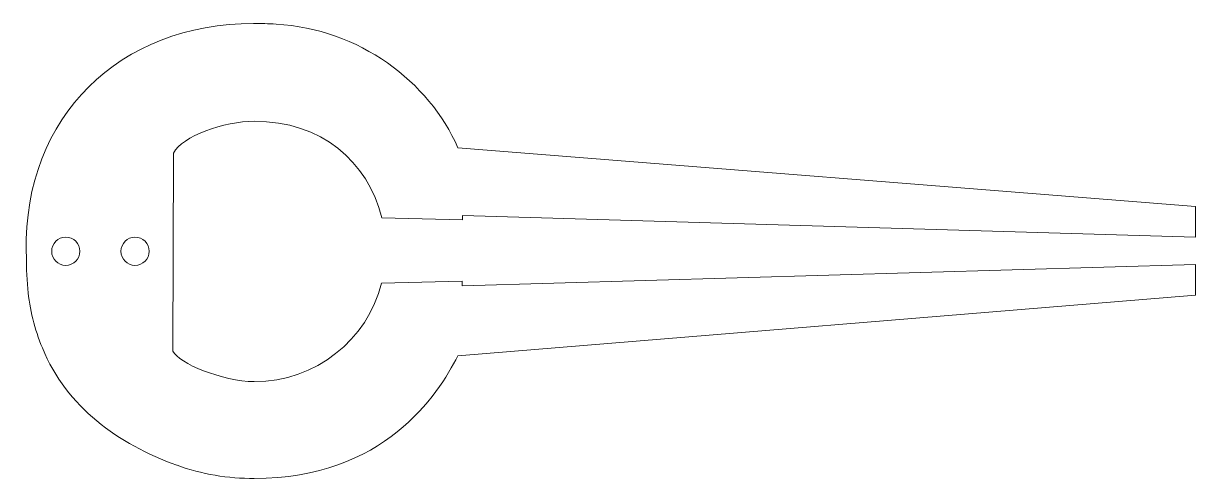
# Model space of a CAD drawing. Header units: millimetres. Extents: x 11 to 113, y 10 to 50.
import ezdxf

# ---------------------------------------------------------------- set-up
doc = ezdxf.new("R2010")
doc.units = ezdxf.units.MM
doc.header["$MEASUREMENT"] = 0
doc.layers.add('layer 1', color=7, linetype='Continuous')

msp = doc.modelspace()

# ---------------------------------------------------------------- linework, layer by layer
at = {"layer": 'layer 1', "color": 250, "lineweight": 9}
for points, knots in [([(48.61, 20.67), (46.92, 17.28), (42.18, 10.03), (30.94, 10.03), (28.67, 10.03), (26.36, 10.41), (24.22, 11.18), (24.22, 11.18), (24.2, 11.19), (24.2, 11.19), (19.07, 13.03), (14.67, 16.21), (12.52, 21.36), (11.83, 23), (11.43, 24.72), (11.25, 26.49), (11.14, 27.59), (11.15, 28.62), (11.12, 29.72), (10.88, 41.49), (19.25, 49.52), (30.88, 49.52), (31.53, 49.52), (32.18, 49.51), (32.83, 49.47), (40.07, 49.05), (46.11, 44.49), (48.63, 38.74), (48.63, 38.74), (112.73, 33.63), (112.73, 33.63), (112.73, 33.63), (112.73, 30.97), (112.73, 30.97), (112.73, 30.97), (49.02, 32.86), (49.02, 32.86), (49.02, 32.86), (49.02, 32.47), (49.02, 32.47), (49.02, 32.47), (42.02, 32.65), (42.02, 32.65), (40.79, 37.57), (36.77, 41.04), (30.94, 41.04), (28.3, 41.04), (24.67, 39.73), (23.91, 38.28), (23.91, 38.28), (23.87, 21.08), (23.87, 21.08), (24.33, 20.03), (28.16, 18.48), (30.94, 18.44), (36.28, 18.44), (40.76, 22.08), (42, 26.99), (42, 26.99), (49.01, 27.16), (49.01, 27.16), (49.01, 27.16), (49.01, 26.76), (49.01, 26.76), (49.01, 26.76), (112.73, 28.61), (112.73, 28.61), (112.73, 28.61), (112.73, 25.93), (112.73, 25.93), (112.73, 25.93), (48.61, 20.67), (48.61, 20.67)], [0, 0, 0, 0, 0.041667, 0.041667, 0.041667, 0.083333, 0.083333, 0.083333, 0.125, 0.125, 0.125, 0.166667, 0.166667, 0.166667, 0.208333, 0.208333, 0.208333, 0.25, 0.25, 0.25, 0.291667, 0.291667, 0.291667, 0.333333, 0.333333, 0.333333, 0.375, 0.375, 0.375, 0.416667, 0.416667, 0.416667, 0.458333, 0.458333, 0.458333, 0.5, 0.5, 0.5, 0.541667, 0.541667, 0.541667, 0.583333, 0.583333, 0.583333, 0.625, 0.625, 0.625, 0.666667, 0.666667, 0.666667, 0.708333, 0.708333, 0.708333, 0.75, 0.75, 0.75, 0.791667, 0.791667, 0.791667, 0.833333, 0.833333, 0.833333, 0.875, 0.875, 0.875, 0.916667, 0.916667, 0.916667, 0.958333, 0.958333, 0.958333, 1, 1, 1, 1]), ([(13.33, 29.75), (13.33, 30.43), (13.88, 30.98), (14.56, 30.98), (15.23, 30.98), (15.78, 30.43), (15.78, 29.75), (15.78, 29.08), (15.23, 28.53), (14.56, 28.53), (13.88, 28.53), (13.33, 29.08), (13.33, 29.75)], [0, 0, 0, 0, 0.25, 0.25, 0.25, 0.5, 0.5, 0.5, 0.75, 0.75, 0.75, 1, 1, 1, 1]), ([(19.35, 29.75), (19.35, 30.43), (19.9, 30.98), (20.57, 30.98), (21.25, 30.98), (21.8, 30.43), (21.8, 29.75), (21.8, 29.08), (21.25, 28.53), (20.57, 28.53), (19.9, 28.53), (19.35, 29.08), (19.35, 29.75)], [0, 0, 0, 0, 0.25, 0.25, 0.25, 0.5, 0.5, 0.5, 0.75, 0.75, 0.75, 1, 1, 1, 1])]:
    msp.add_open_spline(points, degree=3, knots=knots, dxfattribs=at)

doc.saveas('drawing.dxf')
